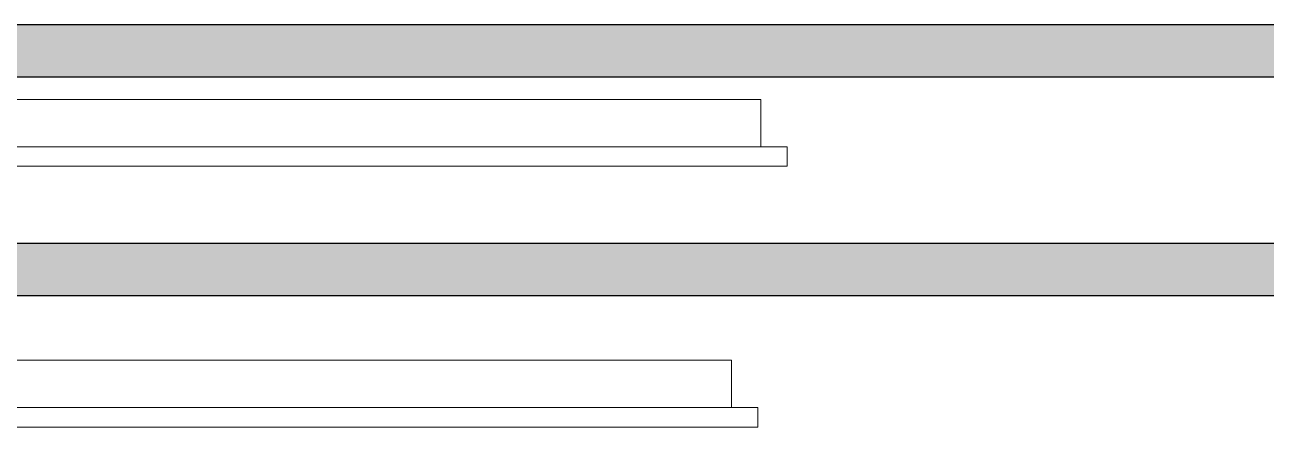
# Model space of a CAD drawing. Header units: millimetres. Extents: x 155927 to 326028, y -36033 to 97293.
# Drawn here: x 206002 to 208416, y 26126 to 26908 of the extents above; entities that cross this region are included whole.
import ezdxf

# ---------------------------------------------------------------- set-up
doc = ezdxf.new("R2010")
doc.units = ezdxf.units.MM
doc.header["$MEASUREMENT"] = 0
for name, color, linetype, lineweight in [('A-WALL-PATT', 7, 'CONTINUOUS', 9), ('E-ELEC-EQPM', 8, 'CONTINUOUS', 9), ('I-WALL', 7, 'CONTINUOUS', 9)]:
    doc.layers.add(name, color=color, linetype=linetype, lineweight=lineweight)

msp = doc.modelspace()

# ---------------------------------------------------------------- hatches: boundary and pattern name
at = {"layer": 'A-WALL-PATT'}
for points in [[(208735.6, 26806.6), (208735.6, 26907.6), (204292.5, 26907.6), (204292.5, 26806.6), (208432.9, 26806.6)], [(212527.9, 26381.4), (212527.9, 26482.4), (204292.5, 26482.4), (204292.5, 26381.4), (210859.2, 26381.4)]]:
    msp.add_hatch(color=256, dxfattribs=at).paths.add_polyline_path(points, flags=0)

# ---------------------------------------------------------------- linework, layer by layer
at = {"layer": 'E-ELEC-EQPM'}
for p, q in [((205301.8, 26762.6), (207433.2, 26762.6)), ((205301.8, 26762.6), (207433.2, 26762.6)), ((207433.2, 26762.6), (207433.2, 26670.7)), ((207433.2, 26762.6), (207433.2, 26670.7)), ((205251, 26670.7), (207484, 26670.7)), ((207433.2, 26670.7), (207484, 26670.7)), ((207484, 26670.7), (207484, 26632.6)), ((207484, 26670.7), (207484, 26632.6)), ((207484, 26632.6), (205251, 26632.6)), ((207484, 26632.6), (205251, 26632.6)), ((205244.7, 26255.5), (207376.1, 26255.5)), ((205244.7, 26255.5), (207376.1, 26255.5)), ((207376.1, 26255.5), (207376.1, 26163.6)), ((207376.1, 26255.5), (207376.1, 26163.6)), ((205193.9, 26163.6), (207426.9, 26163.6)), ((207376.1, 26163.6), (207426.9, 26163.6)), ((207426.9, 26163.6), (207426.9, 26125.5)), ((207426.9, 26163.6), (207426.9, 26125.5)), ((207426.9, 26125.5), (205193.9, 26125.5)), ((207426.9, 26125.5), (205193.9, 26125.5))]:
    msp.add_line(p, q, dxfattribs=at)
at = {"layer": 'I-WALL', "lineweight": 30}
for p, q in [((208735.6, 26907.6), (204292.5, 26907.6)), ((204292.5, 26806.6), (208735.6, 26806.6)), ((211822.7, 26482.4), (204292.5, 26482.4)), ((204292.5, 26381.4), (212527.9, 26381.4))]:
    msp.add_line(p, q, dxfattribs=at)

doc.saveas('drawing.dxf')
